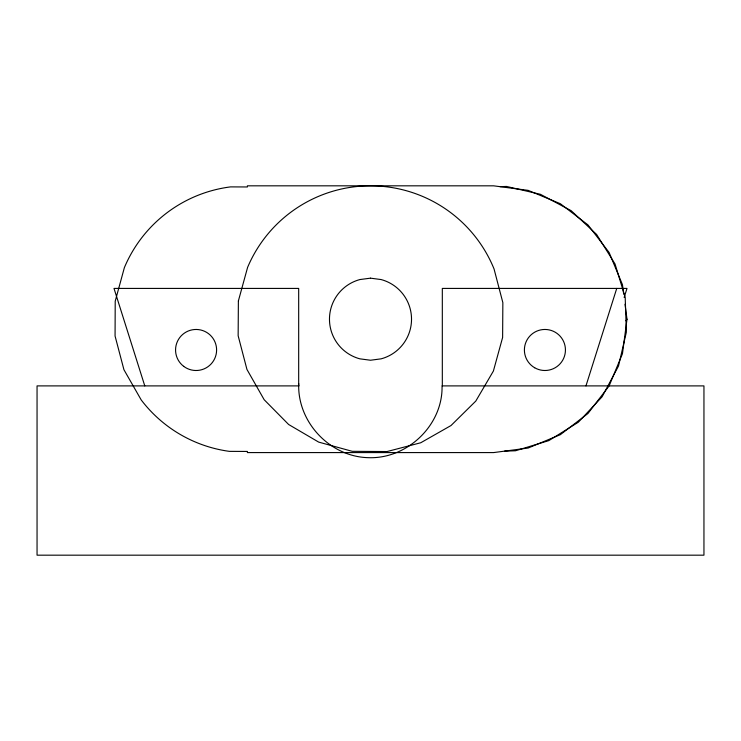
<?xml version="1.0" encoding="UTF-8"?>
<svg xmlns="http://www.w3.org/2000/svg" width="741" height="741" viewBox="0 0 741 741"><rect width="100%" height="100%" fill="white"/><g stroke="black" fill="none" stroke-linecap="round" stroke-linejoin="round"><path stroke-width="1.11" d="M298.679 385.894L298.679 288.416L114.003 288.416L144.782 385.894M625.024 304.227L626.997 319.204L622.459 353.726L609.13 385.894L587.937 413.515L560.307 434.708L528.138 448.036L493.617 452.584L247.383 452.584L247.383 451.436L229.395 451.362A133.38 133.38 0 0 1 141.207 399.936L123.932 369.703L115.068 336.034L115.216 301.216L124.377 267.621A133.38 133.38 0 0 1 230.544 186.889L247.383 186.964L247.383 185.824L493.617 185.824L528.138 190.363L560.307 203.692L587.937 224.884L609.13 252.514L622.459 284.683L623.69 294.084M622.727 289.222L622.949 288.416M585.964 385.894L616.744 288.416M624.144 297.474L626.997 288.416L442.321 288.416L442.321 385.894M625.988 320.788L626.997 319.204M500.045 186.667L506.52 186.445L540.439 194.309L571.172 210.685L596.616 234.452L615.039 263.991L625.191 297.298L626.377 332.098L618.513 366.017L602.137 396.75L578.369 422.194L548.822 440.617L515.514 450.769L504.528 451.149M298.947 385.894L37.05 385.894L37.05 555.176L703.95 555.176L703.95 385.894L442.053 385.894C443.016 425.149 407.226 459.281 368.147 457.669C329.726 456.651 297.224 421.953 298.716 383.542M238.38 300.939L238.148 335.756L246.948 369.444L264.166 399.714L288.629 424.491L318.667 442.099L352.244 451.325L387.061 451.547L420.749 442.757L451.01 425.538L475.796 401.076L493.395 371.037L502.62 337.461L502.852 302.643L494.052 268.955A133.38 133.38 0 0 0 247.605 267.362L238.38 300.939M370.5 278.162L359.876 279.561A41.042 41.042 0 0 0 359.876 358.839L370.5 360.237L381.124 358.839A41.042 41.042 0 0 0 381.124 279.561L370.5 278.162M534.659 367.749A20.516 20.516 0 0 0 565.439 349.984A20.516 20.516 0 0 0 534.659 332.209A20.516 20.516 0 0 0 534.659 367.749M183.694 366.341A20.516 20.516 0 0 0 216.446 352.521A20.516 20.516 0 0 0 188.103 331.079A20.516 20.516 0 0 0 183.694 366.341"/></g></svg>
